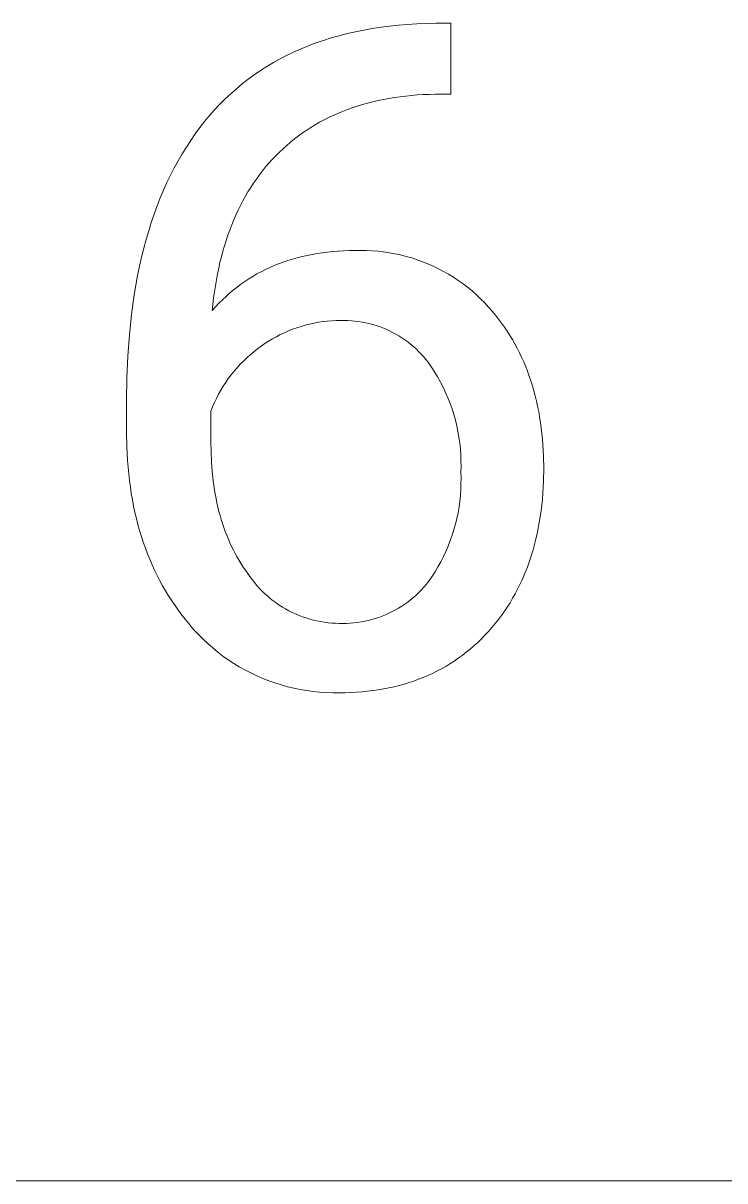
# Model space of a CAD drawing. Header units: millimetres. Extents: x -1656 to 3995, y -637 to 3312.
# Drawn here: x 2997.9 to 3054.8, y -320.6 to -226.7 of the extents above; entities that cross this region are included whole.
import ezdxf

# ---------------------------------------------------------------- set-up
doc = ezdxf.new("R2010")
doc.units = ezdxf.units.MM
doc.header["$MEASUREMENT"] = 0
doc.layers.add('Domyślny', color=7, linetype='Continuous', true_color=0x000000)

msp = doc.modelspace()

# ---------------------------------------------------------------- linework, layer by layer
at = {"layer": 'Domyślny', "color": 18, "lineweight": 15, "true_color": 0x000000}
for p, q in [((3026.215, -227.184), (3026.915, -227.077)), ((3026.915, -227.077), (3027.627, -226.984)), ((3027.627, -226.984), (3028.351, -226.907)), ((3028.351, -226.907), (3029.086, -226.844)), ((3029.086, -226.844), (3029.834, -226.796)), ((3029.834, -226.796), (3030.594, -226.763)), ((3030.594, -226.763), (3031.366, -226.745)), ((3031.366, -226.745), (3032.59, -226.745)), ((3032.59, -226.745), (3032.59, -232.503)), ((3022.268, -228.142), (3022.896, -227.945)), ((3022.896, -227.945), (3023.535, -227.763)), ((3023.535, -227.763), (3024.187, -227.596)), ((3024.187, -227.596), (3024.851, -227.444)), ((3024.851, -227.444), (3025.527, -227.306)), ((3025.527, -227.306), (3026.215, -227.184)), ((3019.877, -229.079), (3020.457, -228.822)), ((3020.457, -228.822), (3021.048, -228.58)), ((3021.048, -228.58), (3021.652, -228.354)), ((3021.652, -228.354), (3022.268, -228.142)), ((3017.678, -230.255), (3018.21, -229.939)), ((3018.21, -229.939), (3018.754, -229.637)), ((3018.754, -229.637), (3019.309, -229.35)), ((3019.309, -229.35), (3019.877, -229.079)), ((3016.651, -230.933), (3017.159, -230.586)), ((3017.159, -230.586), (3017.678, -230.255)), ((3015.201, -232.062), (3015.672, -231.67)), ((3015.672, -231.67), (3016.156, -231.294)), ((3016.156, -231.294), (3016.651, -230.933)), ((3014.294, -232.889), (3014.741, -232.468)), ((3014.741, -232.468), (3015.201, -232.062)), ((3028.013, -232.776), (3027.564, -232.849)), ((3028.467, -232.711), (3028.013, -232.776)), ((3028.929, -232.655), (3028.467, -232.711)), ((3029.396, -232.608), (3028.929, -232.655)), ((3029.87, -232.569), (3029.396, -232.608)), ((3030.35, -232.538), (3029.87, -232.569)), ((3030.836, -232.517), (3030.35, -232.538)), ((3031.329, -232.503), (3030.836, -232.517)), ((3032.59, -232.503), (3031.329, -232.503)), ((3013.435, -233.777), (3013.858, -233.325)), ((3013.858, -233.325), (3014.294, -232.889)), ((3024.6, -233.605), (3024.201, -233.748)), ((3025.004, -233.471), (3024.6, -233.605)), ((3025.415, -233.346), (3025.004, -233.471)), ((3025.832, -233.229), (3025.415, -233.346)), ((3026.256, -233.122), (3025.832, -233.229)), ((3026.686, -233.022), (3026.256, -233.122)), ((3027.122, -232.932), (3026.686, -233.022)), ((3027.564, -232.849), (3027.122, -232.932)), ((3012.624, -234.724), (3013.023, -234.243)), ((3013.023, -234.243), (3013.435, -233.777)), ((3022.304, -234.59), (3021.944, -234.785)), ((3022.671, -234.404), (3022.304, -234.59)), ((3023.044, -234.227), (3022.671, -234.404)), ((3023.424, -234.059), (3023.044, -234.227)), ((3023.809, -233.899), (3023.424, -234.059)), ((3024.201, -233.748), (3023.809, -233.899)), ((3011.858, -235.728), (3012.235, -235.219)), ((3012.235, -235.219), (3012.624, -234.724)), ((3020.899, -235.421), (3020.564, -235.65)), ((3021.241, -235.2), (3020.899, -235.421)), ((3021.589, -234.988), (3021.241, -235.2)), ((3021.944, -234.785), (3021.589, -234.988)), ((3011.142, -236.787), (3011.494, -236.251)), ((3011.494, -236.251), (3011.858, -235.728)), ((3019.595, -236.39), (3019.285, -236.654)), ((3019.912, -236.134), (3019.595, -236.39)), ((3020.235, -235.888), (3019.912, -236.134)), ((3020.564, -235.65), (3020.235, -235.888)), ((3010.475, -237.9), (3010.802, -237.337)), ((3010.802, -237.337), (3011.142, -236.787)), ((3018.683, -237.208), (3018.394, -237.497)), ((3018.981, -236.926), (3018.683, -237.208)), ((3019.285, -236.654), (3018.981, -236.926)), ((3010.16, -238.477), (3010.475, -237.9)), ((3017.573, -238.408), (3017.315, -238.726)), ((3017.839, -238.098), (3017.573, -238.408)), ((3018.113, -237.794), (3017.839, -238.098)), ((3018.394, -237.497), (3018.113, -237.794)), ((3009.567, -239.672), (3009.858, -239.068)), ((3009.858, -239.068), (3010.16, -238.477)), ((3017.065, -239.052), (3016.822, -239.384)), ((3017.315, -238.726), (3017.065, -239.052)), ((3009.024, -240.921), (3009.29, -240.289)), ((3009.29, -240.289), (3009.567, -239.672)), ((3016.36, -240.071), (3016.14, -240.425)), ((3016.587, -239.724), (3016.36, -240.071)), ((3016.822, -239.384), (3016.587, -239.724)), ((3008.771, -241.565), (3009.024, -240.921)), ((3015.724, -241.154), (3015.527, -241.53)), ((3015.928, -240.786), (3015.724, -241.154)), ((3016.14, -240.425), (3015.928, -240.786)), ((3008.53, -242.224), (3008.771, -241.565)), ((3015.338, -241.913), (3015.157, -242.303)), ((3015.527, -241.53), (3015.338, -241.913)), ((3008.086, -243.582), (3008.302, -242.896)), ((3008.302, -242.896), (3008.53, -242.224)), ((3014.817, -243.105), (3014.659, -243.517)), ((3014.983, -242.7), (3014.817, -243.105)), ((3015.157, -242.303), (3014.983, -242.7)), ((3007.882, -244.281), (3008.086, -243.582)), ((3014.508, -243.936), (3014.365, -244.362)), ((3014.659, -243.517), (3014.508, -243.936)), ((3007.69, -244.994), (3007.882, -244.281)), ((3014.23, -244.795), (3014.102, -245.236)), ((3014.365, -244.362), (3014.23, -244.795)), ((3007.345, -246.461), (3007.511, -245.72)), ((3007.511, -245.72), (3007.69, -244.994)), ((3013.982, -245.684), (3013.87, -246.139)), ((3014.102, -245.236), (3013.982, -245.684)), ((3019.369, -245.988), (3019.751, -245.869)), ((3019.751, -245.869), (3020.138, -245.76)), ((3020.138, -245.76), (3020.532, -245.661)), ((3020.532, -245.661), (3020.931, -245.571)), ((3020.931, -245.571), (3021.337, -245.49)), ((3021.337, -245.49), (3021.749, -245.419)), ((3021.749, -245.419), (3022.166, -245.357)), ((3022.166, -245.357), (3022.59, -245.305)), ((3022.59, -245.305), (3023.02, -245.262)), ((3023.02, -245.262), (3023.455, -245.229)), ((3023.455, -245.229), (3023.897, -245.206)), ((3023.897, -245.206), (3024.345, -245.191)), ((3024.345, -245.191), (3024.799, -245.187)), ((3024.799, -245.187), (3025.267, -245.176)), ((3025.267, -245.176), (3025.735, -245.181)), ((3025.735, -245.181), (3026.202, -245.202)), ((3026.202, -245.202), (3026.668, -245.238)), ((3026.668, -245.238), (3027.133, -245.29)), ((3027.133, -245.29), (3027.596, -245.358)), ((3027.596, -245.358), (3028.057, -245.442)), ((3028.057, -245.442), (3028.514, -245.541)), ((3028.514, -245.541), (3028.967, -245.655)), ((3028.967, -245.655), (3029.417, -245.785)), ((3029.417, -245.785), (3029.862, -245.93)), ((3007.19, -247.214), (3007.345, -246.461)), ((3013.765, -246.601), (3013.668, -247.071)), ((3013.87, -246.139), (3013.765, -246.601)), ((3017.204, -246.898), (3017.55, -246.723)), ((3017.55, -246.723), (3017.902, -246.557)), ((3017.902, -246.557), (3018.26, -246.4)), ((3018.26, -246.4), (3018.624, -246.253)), ((3018.624, -246.253), (3018.993, -246.116)), ((3018.993, -246.116), (3019.369, -245.988)), ((3029.862, -245.93), (3030.302, -246.09)), ((3030.302, -246.09), (3030.736, -246.264)), ((3030.736, -246.264), (3031.164, -246.453)), ((3031.164, -246.453), (3031.585, -246.657)), ((3031.585, -246.657), (3031.999, -246.874)), ((3007.048, -247.982), (3007.19, -247.214)), ((3013.578, -247.548), (3013.496, -248.032)), ((3013.668, -247.071), (3013.578, -247.548)), ((3015.564, -247.918), (3015.88, -247.695)), ((3015.88, -247.695), (3016.202, -247.481)), ((3016.202, -247.481), (3016.53, -247.277)), ((3016.53, -247.277), (3016.864, -247.083)), ((3016.864, -247.083), (3017.204, -246.898)), ((3031.999, -246.874), (3032.406, -247.106)), ((3032.406, -247.106), (3032.804, -247.351)), ((3032.804, -247.351), (3033.194, -247.609)), ((3033.194, -247.609), (3033.576, -247.88)), ((3006.919, -248.763), (3007.048, -247.982)), ((3013.496, -248.032), (3013.355, -249.022)), ((3014.357, -248.904), (3014.65, -248.643)), ((3014.65, -248.643), (3014.949, -248.392)), ((3014.949, -248.392), (3015.253, -248.15)), ((3015.253, -248.15), (3015.564, -247.918)), ((3033.576, -247.88), (3033.947, -248.164)), ((3033.947, -248.164), (3034.309, -248.461)), ((3034.309, -248.461), (3034.661, -248.769)), ((3006.696, -250.366), (3006.919, -248.763)), ((3013.355, -249.022), (3013.245, -250.042)), ((3013.514, -249.743), (3013.789, -249.454)), ((3013.789, -249.454), (3014.07, -249.174)), ((3014.07, -249.174), (3014.357, -248.904)), ((3034.661, -248.769), (3035.002, -249.09)), ((3035.002, -249.09), (3035.332, -249.421)), ((3035.332, -249.421), (3035.651, -249.764)), ((3006.523, -252.023), (3006.696, -250.366)), ((3013.245, -250.042), (3013.514, -249.743)), ((3035.651, -249.764), (3035.958, -250.117)), ((3035.958, -250.117), (3036.215, -250.427)), ((3036.215, -250.427), (3036.464, -250.742)), ((3020.096, -251.443), (3019.756, -251.566)), ((3020.44, -251.331), (3020.096, -251.443)), ((3020.788, -251.231), (3020.44, -251.331)), ((3021.139, -251.142), (3020.788, -251.231)), ((3021.493, -251.065), (3021.139, -251.142)), ((3021.849, -250.999), (3021.493, -251.065)), ((3022.207, -250.946), (3021.849, -250.999)), ((3022.567, -250.904), (3022.207, -250.946)), ((3022.927, -250.874), (3022.567, -250.904)), ((3023.289, -250.857), (3022.927, -250.874)), ((3023.651, -250.851), (3023.289, -250.857)), ((3023.943, -250.847), (3023.651, -250.851)), ((3024.234, -250.854), (3023.943, -250.847)), ((3024.525, -250.87), (3024.234, -250.854)), ((3024.816, -250.896), (3024.525, -250.87)), ((3025.105, -250.932), (3024.816, -250.896)), ((3025.393, -250.978), (3025.105, -250.932)), ((3025.679, -251.033), (3025.393, -250.978)), ((3025.963, -251.099), (3025.679, -251.033)), ((3026.245, -251.173), (3025.963, -251.099)), ((3026.524, -251.258), (3026.245, -251.173)), ((3026.8, -251.351), (3026.524, -251.258)), ((3027.073, -251.454), (3026.8, -251.351)), ((3027.342, -251.566), (3027.073, -251.454)), ((3036.464, -250.742), (3036.704, -251.063)), ((3036.704, -251.063), (3036.936, -251.39)), ((3036.936, -251.39), (3037.16, -251.722)), ((3006.4, -253.736), (3006.523, -252.023)), ((3018.124, -252.346), (3017.815, -252.534)), ((3018.44, -252.168), (3018.124, -252.346)), ((3018.761, -252.002), (3018.44, -252.168)), ((3019.088, -251.845), (3018.761, -252.002)), ((3019.419, -251.7), (3019.088, -251.845)), ((3019.756, -251.566), (3019.419, -251.7)), ((3027.607, -251.687), (3027.342, -251.566)), ((3027.868, -251.817), (3027.607, -251.687)), ((3028.125, -251.956), (3027.868, -251.817)), ((3028.376, -252.104), (3028.125, -251.956)), ((3028.623, -252.259), (3028.376, -252.104)), ((3028.864, -252.424), (3028.623, -252.259)), ((3029.099, -252.596), (3028.864, -252.424)), ((3037.16, -251.722), (3037.376, -252.06)), ((3037.376, -252.06), (3037.583, -252.404)), ((3037.583, -252.404), (3037.783, -252.753)), ((3016.613, -253.389), (3016.323, -253.629)), ((3016.91, -253.159), (3016.613, -253.389)), ((3017.215, -252.94), (3016.91, -253.159)), ((3017.512, -252.732), (3017.215, -252.94)), ((3017.815, -252.534), (3017.512, -252.732)), ((3029.328, -252.776), (3029.099, -252.596)), ((3029.551, -252.963), (3029.328, -252.776)), ((3029.768, -253.159), (3029.551, -252.963)), ((3029.978, -253.361), (3029.768, -253.159)), ((3030.181, -253.57), (3029.978, -253.361)), ((3037.783, -252.753), (3037.974, -253.108)), ((3037.974, -253.108), (3038.157, -253.468)), ((3006.326, -255.503), (3006.4, -253.736)), ((3015.769, -254.138), (3015.505, -254.406)), ((3016.042, -253.879), (3015.769, -254.138)), ((3016.323, -253.629), (3016.042, -253.879)), ((3030.376, -253.786), (3030.181, -253.57)), ((3030.565, -254.009), (3030.376, -253.786)), ((3030.745, -254.238), (3030.565, -254.009)), ((3031.016, -254.627), (3030.745, -254.238)), ((3038.157, -253.468), (3038.331, -253.834)), ((3038.331, -253.834), (3038.498, -254.206)), ((3038.498, -254.206), (3038.656, -254.584)), ((3014.77, -255.261), (3014.545, -255.563)), ((3015.006, -254.968), (3014.77, -255.261)), ((3015.251, -254.683), (3015.006, -254.968)), ((3015.505, -254.406), (3015.251, -254.683)), ((3031.274, -255.025), (3031.016, -254.627)), ((3031.518, -255.432), (3031.274, -255.025)), ((3038.656, -254.584), (3038.806, -254.967)), ((3038.806, -254.967), (3038.948, -255.356)), ((3006.301, -257.324), (3006.326, -255.503)), ((3014.126, -256.187), (3013.932, -256.509)), ((3014.33, -255.871), (3014.126, -256.187)), ((3014.545, -255.563), (3014.33, -255.871)), ((3031.748, -255.846), (3031.518, -255.432)), ((3031.964, -256.268), (3031.748, -255.846)), ((3038.948, -255.356), (3039.082, -255.75)), ((3039.082, -255.75), (3039.207, -256.151)), ((3039.207, -256.151), (3039.325, -256.557)), ((3013.577, -257.172), (3013.417, -257.513)), ((3013.749, -256.838), (3013.577, -257.172)), ((3013.932, -256.509), (3013.749, -256.838)), ((3032.166, -256.697), (3031.964, -256.268)), ((3032.354, -257.132), (3032.166, -256.697)), ((3032.527, -257.574), (3032.354, -257.132)), ((3039.325, -256.557), (3039.434, -256.968)), ((3039.434, -256.968), (3039.535, -257.385)), ((3006.301, -259.921), (3006.301, -257.324)), ((3013.269, -257.858), (3013.132, -258.208)), ((3013.417, -257.513), (3013.269, -257.858)), ((3032.685, -258.021), (3032.527, -257.574)), ((3032.827, -258.473), (3032.685, -258.021)), ((3039.535, -257.385), (3039.628, -257.808)), ((3039.628, -257.808), (3039.713, -258.237)), ((3013.132, -258.208), (3013.132, -260.692)), ((3032.955, -258.93), (3032.827, -258.473)), ((3033.067, -259.39), (3032.955, -258.93)), ((3039.713, -258.237), (3039.79, -258.671)), ((3039.79, -258.671), (3039.858, -259.111)), ((3006.32, -261.072), (3006.301, -259.921)), ((3033.164, -259.855), (3033.067, -259.39)), ((3033.245, -260.322), (3033.164, -259.855)), ((3039.858, -259.111), (3039.919, -259.557)), ((3039.919, -259.557), (3039.971, -260.009)), ((3013.132, -260.692), (3013.144, -261.511)), ((3033.31, -260.791), (3033.245, -260.322)), ((3033.359, -261.263), (3033.31, -260.791)), ((3039.971, -260.009), (3040.016, -260.466)), ((3040.016, -260.466), (3040.052, -260.929)), ((3040.052, -260.929), (3040.08, -261.397)), ((3006.376, -262.195), (3006.32, -261.072)), ((3013.144, -261.511), (3013.179, -262.309)), ((3033.393, -261.736), (3033.359, -261.263)), ((3033.411, -262.21), (3033.393, -261.736)), ((3040.08, -261.397), (3040.1, -261.872)), ((3040.1, -261.872), (3040.117, -262.838)), ((3006.418, -262.747), (3006.376, -262.195)), ((3006.47, -263.291), (3006.418, -262.747)), ((3013.179, -262.309), (3013.237, -263.087)), ((3033.399, -263.158), (3033.413, -262.684)), ((3033.413, -262.684), (3033.411, -262.21)), ((3006.531, -263.829), (3006.47, -263.291)), ((3013.237, -263.087), (3013.319, -263.844)), ((3033.413, -263.628), (3033.399, -263.158)), ((3033.412, -264.099), (3033.413, -263.628)), ((3040.117, -262.838), (3040.099, -263.858)), ((3006.601, -264.36), (3006.531, -263.829)), ((3006.68, -264.885), (3006.601, -264.36)), ((3013.319, -263.844), (3013.369, -264.215)), ((3013.369, -264.215), (3013.424, -264.581)), ((3013.424, -264.581), (3013.485, -264.942)), ((3033.363, -265.039), (3033.395, -264.569)), ((3033.395, -264.569), (3033.412, -264.099)), ((3040.077, -264.359), (3040.047, -264.853)), ((3040.099, -263.858), (3040.077, -264.359)), ((3006.769, -265.403), (3006.68, -264.885)), ((3006.867, -265.914), (3006.769, -265.403)), ((3013.485, -264.942), (3013.553, -265.297)), ((3013.553, -265.297), (3013.626, -265.648)), ((3033.25, -265.974), (3033.314, -265.507)), ((3033.314, -265.507), (3033.363, -265.039)), ((3040.008, -265.341), (3039.96, -265.822)), ((3040.047, -264.853), (3040.008, -265.341)), ((3006.975, -266.418), (3006.867, -265.914)), ((3007.092, -266.915), (3006.975, -266.418)), ((3013.626, -265.648), (3013.705, -265.993)), ((3013.705, -265.993), (3013.789, -266.334)), ((3013.789, -266.334), (3013.88, -266.669)), ((3033.076, -266.899), (3033.171, -266.438)), ((3033.171, -266.438), (3033.25, -265.974)), ((3039.903, -266.297), (3039.838, -266.765)), ((3039.96, -265.822), (3039.903, -266.297)), ((3007.218, -267.406), (3007.092, -266.915)), ((3007.354, -267.89), (3007.218, -267.406)), ((3013.88, -266.669), (3013.976, -267)), ((3013.976, -267), (3014.079, -267.325)), ((3014.079, -267.325), (3014.187, -267.646)), ((3032.84, -267.81), (3032.965, -267.356)), ((3032.965, -267.356), (3033.076, -266.899)), ((3039.763, -267.227), (3039.681, -267.682)), ((3039.838, -266.765), (3039.763, -267.227)), ((3007.498, -268.368), (3007.354, -267.89)), ((3007.653, -268.839), (3007.498, -268.368)), ((3014.187, -267.646), (3014.301, -267.961)), ((3014.301, -267.961), (3014.42, -268.272)), ((3014.42, -268.272), (3014.546, -268.577)), ((3032.543, -268.704), (3032.699, -268.259)), ((3032.699, -268.259), (3032.84, -267.81)), ((3039.589, -268.131), (3039.488, -268.573)), ((3039.681, -267.682), (3039.589, -268.131)), ((3007.816, -269.303), (3007.653, -268.839)), ((3007.989, -269.76), (3007.816, -269.303)), ((3014.546, -268.577), (3014.678, -268.878)), ((3014.678, -268.878), (3014.815, -269.174)), ((3014.815, -269.174), (3014.958, -269.464)), ((3032.187, -269.575), (3032.373, -269.142)), ((3032.373, -269.142), (3032.543, -268.704)), ((3039.379, -269.009), (3039.261, -269.438)), ((3039.488, -268.573), (3039.379, -269.009)), ((3008.171, -270.211), (3007.989, -269.76)), ((3008.362, -270.655), (3008.171, -270.211)), ((3014.958, -269.464), (3015.107, -269.75)), ((3015.107, -269.75), (3015.262, -270.031)), ((3015.262, -270.031), (3015.423, -270.307)), ((3015.423, -270.307), (3015.589, -270.578)), ((3031.774, -270.421), (3031.988, -270.002)), ((3031.988, -270.002), (3032.187, -269.575)), ((3038.999, -270.278), (3038.855, -270.688)), ((3039.135, -269.861), (3038.999, -270.278)), ((3039.261, -269.438), (3039.135, -269.861)), ((3008.563, -271.093), (3008.362, -270.655)), ((3008.773, -271.524), (3008.563, -271.093)), ((3015.589, -270.578), (3015.762, -270.844)), ((3015.762, -270.844), (3015.94, -271.106)), ((3015.94, -271.106), (3016.124, -271.362)), ((3031.051, -271.634), (3031.305, -271.238)), ((3031.305, -271.238), (3031.547, -270.833)), ((3031.547, -270.833), (3031.774, -270.421)), ((3038.702, -271.091), (3038.54, -271.488)), ((3038.855, -270.688), (3038.702, -271.091)), ((3008.992, -271.948), (3008.773, -271.524)), ((3009.221, -272.366), (3008.992, -271.948)), ((3016.124, -271.362), (3016.295, -271.613)), ((3016.295, -271.613), (3016.474, -271.857)), ((3016.474, -271.857), (3016.661, -272.096)), ((3016.661, -272.096), (3016.856, -272.328)), ((3030.597, -272.252), (3030.783, -272.021)), ((3030.783, -272.021), (3031.051, -271.634)), ((3038.37, -271.879), (3038.191, -272.263)), ((3038.54, -271.488), (3038.37, -271.879)), ((3009.459, -272.777), (3009.221, -272.366)), ((3009.706, -273.182), (3009.459, -272.777)), ((3016.856, -272.328), (3017.059, -272.553)), ((3017.059, -272.553), (3017.269, -272.772)), ((3017.269, -272.772), (3017.487, -272.983)), ((3017.487, -272.983), (3017.712, -273.187)), ((3029.558, -273.308), (3029.78, -273.111)), ((3029.78, -273.111), (3029.995, -272.907)), ((3029.995, -272.907), (3030.203, -272.696)), ((3030.203, -272.696), (3030.404, -272.477)), ((3030.404, -272.477), (3030.597, -272.252)), ((3037.806, -273.013), (3037.6, -273.378)), ((3038.003, -272.641), (3037.806, -273.013)), ((3038.191, -272.263), (3038.003, -272.641)), ((3009.962, -273.58), (3009.706, -273.182)), ((3010.228, -273.971), (3009.962, -273.58)), ((3010.503, -274.356), (3010.228, -273.971)), ((3017.712, -273.187), (3017.943, -273.383)), ((3017.943, -273.383), (3018.181, -273.57)), ((3018.181, -273.57), (3018.425, -273.75)), ((3018.425, -273.75), (3018.675, -273.922)), ((3018.675, -273.922), (3018.931, -274.085)), ((3018.931, -274.085), (3019.192, -274.239)), ((3028.356, -274.173), (3028.608, -274.017)), ((3028.608, -274.017), (3028.854, -273.852)), ((3028.854, -273.852), (3029.095, -273.679)), ((3029.095, -273.679), (3029.33, -273.497)), ((3029.33, -273.497), (3029.558, -273.308)), ((3037.386, -273.736), (3037.162, -274.088)), ((3037.6, -273.378), (3037.386, -273.736)), ((3010.787, -274.735), (3010.503, -274.356)), ((3011.081, -275.107), (3010.787, -274.735)), ((3019.192, -274.239), (3019.459, -274.384)), ((3019.459, -274.384), (3019.73, -274.52)), ((3019.73, -274.52), (3020.005, -274.647)), ((3020.005, -274.647), (3020.284, -274.765)), ((3020.284, -274.765), (3020.568, -274.873)), ((3020.568, -274.873), (3020.855, -274.971)), ((3020.855, -274.971), (3021.145, -275.06)), ((3026.18, -275.102), (3026.465, -275.019)), ((3026.465, -275.019), (3026.746, -274.926)), ((3026.746, -274.926), (3027.025, -274.823)), ((3027.025, -274.823), (3027.299, -274.712)), ((3027.299, -274.712), (3027.57, -274.591)), ((3027.57, -274.591), (3027.837, -274.46)), ((3027.837, -274.46), (3028.099, -274.321)), ((3028.099, -274.321), (3028.356, -274.173)), ((3036.689, -274.773), (3036.44, -275.106)), ((3036.93, -274.434), (3036.689, -274.773)), ((3037.162, -274.088), (3036.93, -274.434)), ((3011.413, -275.52), (3011.081, -275.107)), ((3011.759, -275.921), (3011.413, -275.52)), ((3012.119, -276.31), (3011.759, -275.921)), ((3021.145, -275.06), (3021.437, -275.139)), ((3021.437, -275.139), (3021.733, -275.207)), ((3021.733, -275.207), (3022.03, -275.266)), ((3022.03, -275.266), (3022.33, -275.315)), ((3022.33, -275.315), (3022.63, -275.354)), ((3022.63, -275.354), (3022.932, -275.382)), ((3022.932, -275.382), (3023.235, -275.4)), ((3023.235, -275.4), (3023.538, -275.408)), ((3023.538, -275.408), (3023.835, -275.414)), ((3023.835, -275.414), (3024.131, -275.41)), ((3024.131, -275.41), (3024.428, -275.396)), ((3024.428, -275.396), (3024.723, -275.372)), ((3024.723, -275.372), (3025.018, -275.338)), ((3025.018, -275.338), (3025.311, -275.294)), ((3025.311, -275.294), (3025.603, -275.24)), ((3025.603, -275.24), (3025.893, -275.176)), ((3025.893, -275.176), (3026.18, -275.102)), ((3035.914, -275.753), (3035.638, -276.067)), ((3036.181, -275.433), (3035.914, -275.753)), ((3036.44, -275.106), (3036.181, -275.433)), ((3012.492, -276.686), (3012.119, -276.31)), ((3012.878, -277.049), (3012.492, -276.686)), ((3035.062, -276.668), (3034.764, -276.954)), ((3035.353, -276.372), (3035.062, -276.668)), ((3035.638, -276.067), (3035.353, -276.372)), ((3013.277, -277.399), (3012.878, -277.049)), ((3013.687, -277.734), (3013.277, -277.399)), ((3014.108, -278.056), (3013.687, -277.734)), ((3033.837, -277.755), (3033.516, -278.002)), ((3034.152, -277.498), (3033.837, -277.755)), ((3034.461, -277.231), (3034.152, -277.498)), ((3034.764, -276.954), (3034.461, -277.231)), ((3014.54, -278.362), (3014.108, -278.056)), ((3014.983, -278.654), (3014.54, -278.362)), ((3015.435, -278.93), (3014.983, -278.654)), ((3032.517, -278.686), (3032.172, -278.895)), ((3032.856, -278.468), (3032.517, -278.686)), ((3033.189, -278.24), (3032.856, -278.468)), ((3033.516, -278.002), (3033.189, -278.24)), ((3015.897, -279.19), (3015.435, -278.93)), ((3016.367, -279.434), (3015.897, -279.19)), ((3016.846, -279.661), (3016.367, -279.434)), ((3017.332, -279.873), (3016.846, -279.661)), ((3030.732, -279.632), (3030.357, -279.792)), ((3031.101, -279.463), (3030.732, -279.632)), ((3031.464, -279.283), (3031.101, -279.463)), ((3031.821, -279.094), (3031.464, -279.283)), ((3032.172, -278.895), (3031.821, -279.094)), ((3017.825, -280.067), (3017.332, -279.873)), ((3018.325, -280.244), (3017.825, -280.067)), ((3018.83, -280.403), (3018.325, -280.244)), ((3019.34, -280.545), (3018.83, -280.403)), ((3019.856, -280.67), (3019.34, -280.545)), ((3027.564, -280.641), (3027.141, -280.724)), ((3027.981, -280.549), (3027.564, -280.641)), ((3028.392, -280.447), (3027.981, -280.549)), ((3028.797, -280.336), (3028.392, -280.447)), ((3029.196, -280.215), (3028.797, -280.336)), ((3029.589, -280.084), (3029.196, -280.215)), ((3029.976, -279.943), (3029.589, -280.084)), ((3030.357, -279.792), (3029.976, -279.943)), ((3020.375, -280.776), (3019.856, -280.67)), ((3020.897, -280.865), (3020.375, -280.776)), ((3021.422, -280.935), (3020.897, -280.865)), ((3021.95, -280.987), (3021.422, -280.935)), ((3022.479, -281.021), (3021.95, -280.987)), ((3023.008, -281.037), (3022.479, -281.021)), ((3023.538, -281.034), (3023.008, -281.037)), ((3024.01, -281.03), (3023.538, -281.034)), ((3024.475, -281.015), (3024.01, -281.03)), ((3024.935, -280.991), (3024.475, -281.015)), ((3025.388, -280.957), (3024.935, -280.991)), ((3025.835, -280.913), (3025.388, -280.957)), ((3026.276, -280.86), (3025.835, -280.913)), ((3026.712, -280.797), (3026.276, -280.86)), ((3027.141, -280.724), (3026.712, -280.797)), ((1859.778, -320.61), (3995.331, -320.61))]:
    msp.add_line(p, q, dxfattribs=at)

doc.saveas('drawing.dxf')
